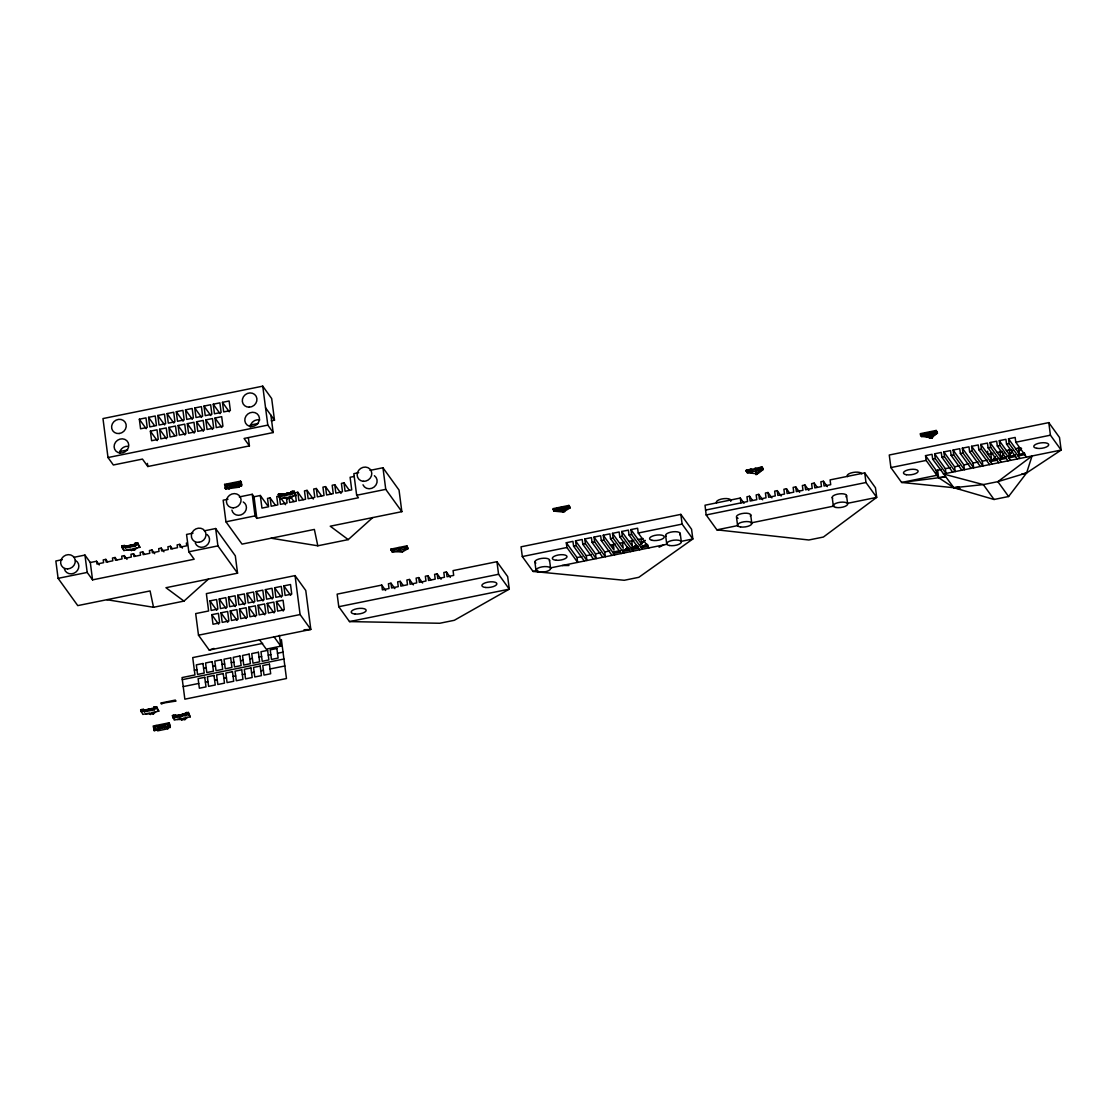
<?xml version="1.0" encoding="UTF-8"?>
<svg xmlns="http://www.w3.org/2000/svg" width="1117" height="1117" viewBox="0 0 1117 1117"><rect width="100%" height="100%" fill="white"/><g stroke="black" fill="none" stroke-linecap="round" stroke-linejoin="round"><path stroke-width="1.5" d="M226.346 486.523L227.24 485.727M553.976 510.176L554.102 511.139L570.089 507.9L569.963 506.923L568.888 505.442L552.901 508.682L554.102 511.139L563.233 512.033L570.089 507.9L569.014 506.406L564.63 507.3L565.705 508.793L562.06 509.841M168.011 725.45L168.974 724.738L170.343 726.204L167.424 726.79M557.439 508.277L555.945 508.933L557.271 508.57L558.57 510.232L558.095 508.137L559.491 510.05L559.017 507.956L560.413 509.869L559.952 507.76L561.334 509.673L560.874 507.579L562.382 510.357L562.717 507.202L562.116 507.816M561.851 507.872L562.437 509.771L563.094 508.612L562.703 510.287L563.848 509.17L563.638 507.006L563.038 507.621M937.233 431.958C935.055 436.426 927.054 439.386 933.91 433.773L930.81 436.286L926.663 436.97L921.441 436.454L920.213 433.703L936.158 430.464L937.233 431.958L937.4 433.214L933.938 435.504L929.609 436.663L926.663 436.97L923.829 433.773L925.881 435.546M924.485 433.633L926.663 436.97C929.735 434.541 930.684 438.367 931.871 437.766M1026.607 472.952L1032.052 455.973L997.872 481.65L983.323 484.596L953.862 487.724L901.614 482.46L890.891 467.576L889.258 455.01L1048.793 422.617L1059.516 437.501L1061.15 450.067L1026.607 472.952L997.872 481.65L1008.595 496.52L1026.607 472.952L1021.664 474.153M931.55 437.836L930.573 436.035L933.756 433.661M931.103 433.996L929.833 436.454L930.475 434.471M993.823 459.953L994.94 456.685M562.046 507.341L563.122 508.821L562.507 509.757L562.842 508.654M993.627 459.995L994.814 456.713M931.243 437.892L930.266 436.105L932.988 433.968M562.912 509.212L562.382 510.357L562.242 509.352M562.437 509.771L562.87 508.877M562.8 508.375L562.703 510.287L563.834 509.031L562.773 507.677M1000.79 458.989L1004.001 452.874M1000.86 458.528L1003.234 454.13M759.309 470.494C763.469 468.093 747.119 481.832 763.232 469.475L762.031 467.018L755.804 468.288L756.935 470.243M930 436.161L931.396 434.29M933.77 432.656L933.938 433.913L932.137 432.084L933.267 434.052L930.643 436.035L933.938 435.504L934.482 433.801L931.075 436.37L932.137 437.864L933.868 434.946L932.137 437.864L926.663 436.97L929.567 436.244M155.026 727.795L155.835 727.362M1008.916 456.099L1012.756 450.556M1008.735 456.127L1012.686 450.57M562.982 507.146L564.085 508.975L562.759 509.701L563.764 508.472M625.408 550.122L627.489 547.414M625.59 549.62L627.586 547.162M240.644 484.275C238.521 483.019 239.457 480.422 239.499 484.164M169.239 725.91L169.393 725.045M930.475 436.342L932.332 434.094L931.215 432.279L933.072 433.661M564.085 508.975L563.024 510.218L564.644 508.696M930.154 436.398L932.067 434.15M1018.257 452.19L1021.566 448.364M156.143 729.904L154.886 729.848L155.849 728.842M563.624 507.649L564.113 509.115L563.024 510.218L564.755 508.835L563.513 509.547M563.792 508.682L562.759 509.701L563.834 509.031M626.442 550.248L628.717 548M930.81 436.286L933.253 433.913M126.821 549.955L134.529 550.095L136.986 547.888M282.908 498.196L290.615 498.336L293.073 496.13M106.855 599.703L153.532 607.285L183.97 601.1L208.46 579.081M145.727 713.805L153.434 713.945L155.891 711.752M271.124 538.212L317.8 545.794L348.239 539.609L372.743 517.576M177.198 719.474L184.905 719.613L187.349 717.407M763.106 468.512L757.898 473.44M631.105 549.536L636.243 545.068M562.814 509.687L564.043 508.64M631.426 549.075L636.355 544.914M639.999 544.649L645.123 540.321L640.921 543.644M632.39 549.271L634.973 547.274M635.028 547.833L637.737 545.934M565.719 506.755L567.101 506.699L565.872 507.062M402.623 551.728L408.124 548.615L406.881 545.864L390.908 549.117L392.137 551.854L402.623 551.728L398.057 551.184M642.387 546.478L646.855 543.951M557.02 510.553L563.61 510.246L567.171 508.486M659.086 547.19L663.735 544.901M405.415 546.772L406.686 546.744M930.894 435.979L933.868 434.946M209.214 650.066L310.819 629.443L305.765 590.488L295.042 575.604L206.366 593.616L208.614 610.971L195.684 613.596L198.491 635.196L209.214 650.066L214.003 648.432M761.263 467.451L760.412 467.451M921.916 433.941L922.879 433.982M271.249 420.83L274.489 420.174L271.682 398.56L262.746 386.161L102.973 418.568L108 457.551L113.362 464.993L142.459 459.087L147.821 466.515L249.426 445.906L248.407 438.018M139.332 419.224L145.978 417.87L147.221 427.434L140.574 428.788L139.332 419.224L146.159 428.691M148.575 417.339L155.221 415.999L156.464 425.549L149.804 426.903L148.575 417.339L154.411 425.465M157.804 415.468L164.464 414.114L165.693 423.678L159.047 425.032L157.804 415.468L164.632 424.935M167.047 413.597L173.694 412.243L174.936 421.807L168.29 423.148L167.047 413.597L173.861 423.064M176.277 411.712L182.937 410.372L184.179 419.922L177.519 421.277L176.277 411.712L183.104 421.179M185.52 409.841L192.166 408.487L193.409 418.051L186.762 419.406L185.52 409.841L192.347 419.308M194.763 407.97L201.409 406.616L202.652 416.18L196.006 417.521L194.763 407.97L201.577 417.437M203.992 406.085L210.652 404.745L211.881 414.295L205.235 415.65L203.992 406.085L210.82 415.566M213.235 404.214L219.881 402.86L221.124 412.424L214.478 413.779L213.235 404.214L220.049 413.681M222.465 402.343L229.125 400.989L230.367 410.553L223.707 411.908L222.465 402.343L229.292 411.81M150.362 431.148L157.008 429.808L158.251 439.358L151.605 440.712L150.362 431.148L157.19 440.629M159.605 429.277L166.251 427.923L167.494 437.487L160.848 438.841L159.605 429.277L166.419 438.744M168.835 427.406L175.495 426.052L176.737 435.616L170.077 436.97L168.835 427.406L174.685 435.518M178.078 425.521L184.724 424.181L185.967 433.731L179.32 435.085L178.078 425.521L184.891 435.002M187.307 423.65L193.967 422.296L195.21 431.86L188.55 433.214L187.307 423.65L194.135 433.117M196.55 421.779L203.196 420.425L204.439 429.989L197.793 431.344L196.55 421.779L203.378 431.246M205.793 419.894L212.439 418.554L213.682 428.118L207.036 429.459L205.793 419.894L212.607 429.375M215.023 418.023L221.683 416.669L222.925 426.233L216.265 427.588L215.023 418.023L221.85 427.49M250.236 425.088L258.32 423.455M108 457.551L267.801 425.116L273.162 432.558L244.065 438.464L249.426 445.906M240.853 483.326L241.747 484.569L240.574 481.162L224.601 484.401L225.634 489.051L239.247 487.138L239.01 485.406M228.231 484.471L229.306 485.951M229.153 484.275L230.898 485.63L229.153 484.275L230.535 488.101M230.744 483.954L230.2 485.043L230.744 483.954L231.819 485.448M233.774 483.34L235.952 486.021M234.696 483.158L236.441 484.513L234.696 483.158L236.078 486.984M236.287 482.837L235.743 483.926L236.287 482.837L237.363 484.317M236.539 482.781L237.614 484.261M238.563 482.991L241.467 482.404M229.278 485.239L229.823 484.15M234.821 484.108L235.366 483.019M229.432 486.914L230.004 485.532L229.46 486.621M231.847 485.155L231.303 486.244L231.847 485.155L232.922 486.635M230.381 486.426L230.926 485.337L230.353 486.719M234.738 485.546L233.956 484.722L234.975 485.783M235.659 485.364L234.877 484.541L236.553 485.462M225.103 488.297L241.077 485.057L241.621 485.797L238.703 486.398L238.48 484.652M227.994 499.215L223.149 500.193L225.955 521.807L242.026 544.119L314.366 529.43L317.8 545.794M239.303 496.911L252.247 494.286L254.034 496.772L256.826 518.372L358.445 497.749L356.658 495.264L353.852 473.664L358.697 472.673M370.02 470.383L382.949 467.758L399.034 490.07L401.841 511.67L330.241 526.205L348.239 539.609M254.034 496.772L260.317 495.487L267.452 505.415M354.257 476.414L350.096 477.266L351.729 489.888L345.083 491.229L343.994 482.865L341.411 483.396L342.5 491.759L335.854 493.114L334.765 484.736L332.182 485.267L333.257 493.63L326.611 494.985L325.522 486.621L322.939 487.138L324.028 495.501L317.368 496.856L316.293 488.492L313.695 489.023L314.785 497.386L308.138 498.74L307.049 490.363L304.466 490.894L305.555 499.257L298.895 500.611L297.806 492.248L295.223 492.765M290.615 498.336L288.814 496.995L295.977 495.543L294.092 491.159L291.174 491.745L291.635 494.147L281.484 496.213L281.023 493.812L278.105 494.398L280.004 498.782L287.237 497.316L287.572 498.95M281.191 494.049L285.757 495.403M289.931 492.723L290.755 494.552L289.931 492.723L290.965 493.365L291.174 491.745M282.545 494.217L283.523 495.152L282.545 494.217L281.987 495.194L281.819 493.923M284.29 495.864L283.732 493.979M284.388 493.84L285.477 495.613L284.653 493.784M285.31 493.658L286.134 495.487L286.287 494.594M285.575 493.602L285.687 494.44L286.497 493.421L287.209 494.412M287.167 493.281L288.144 494.217L287.167 493.281L286.608 494.245L286.497 493.421M288.088 493.086L289.066 494.035L288.088 493.086L287.53 494.063L287.418 493.225M289.834 494.733L289.275 492.848M283.578 494.859L282.81 494.161M289.121 493.742L288.354 493.044M275.452 505.317L270.105 497.875L267.508 498.391L268.597 506.755L261.95 508.109L260.317 495.487M284.444 494.971L283.467 494.035M289.987 493.84L289.01 492.904M290.643 493.714L291.02 494.496L290.308 493.505M278.384 496.562L281.484 496.213M295.977 495.543L294.371 493.309L291.635 494.147M288.256 497.903L289.708 497.596M225.955 521.807L255.039 515.886L256.826 518.372M356.658 495.264L385.756 489.358L401.841 511.67M131.485 550.709L131.15 549.075L123.917 550.541L121.725 546.087L124.629 545.487L125.397 547.972L135.548 545.906L134.794 543.434L137.698 542.834L139.89 547.302L132.728 548.754L134.529 550.095M125.174 546.241L126.514 547.107M127.212 547.246L126.458 545.976L127.436 546.911M128.134 547.051L127.38 545.78L128.106 546.785M128.301 545.599L129.321 546.813L127.645 545.738M129.237 545.417L130.242 546.632L128.567 545.543M129.488 545.361L131.331 544.984L132.057 545.976M131.331 544.984L133.007 546.073M133.677 545.934L132.923 544.663L133.635 545.654M133.845 544.468L134.822 545.417M134.11 544.426L135.325 544.174M126.5 546.255L125.802 546.115M127.422 546.059L126.724 545.92M132.965 544.942L132.267 544.803M133.886 544.747L133.188 544.607M62.315 559.673L55.85 560.985L58.098 578.341L77.757 605.609L150.083 590.935L153.532 607.285M73.624 557.369L84.948 555.079L90.309 562.521L92.557 579.863L194.176 559.24L188.815 551.798L186.553 534.443L193.018 533.13M204.341 530.84L215.651 528.536L235.31 555.819L237.558 573.175L165.972 587.71L183.97 601.1M121.948 547.819L124.853 547.232L125.397 547.972M134.794 543.434L135.017 545.166L137.922 544.579L139.89 547.302M90.309 562.521L96.593 561.237L99.273 564.965M107.609 561.851L105.822 559.366L103.239 559.896L103.602 562.675L96.956 564.029L96.593 561.237M116.852 559.966L115.065 557.495L112.482 558.011L112.831 560.804L106.185 562.158L105.822 559.366M126.975 559.338L124.294 555.61L121.711 556.14L122.074 558.933L115.428 560.273L115.065 557.495M135.325 556.224L133.537 553.739L130.954 554.269L131.317 557.048L124.657 558.402L124.294 555.61M144.568 554.339L142.781 551.868L140.184 552.384L140.547 555.177L133.9 556.531L133.537 553.739M154.691 553.711L152.01 549.983L149.427 550.513L149.79 553.306L143.144 554.646L142.781 551.868M163.934 551.826L161.253 548.112L158.67 548.642L159.019 551.421L152.373 552.775L152.01 549.983M172.269 548.712L170.482 546.241L167.899 546.758L168.262 549.55L161.616 550.904L161.253 548.112M182.406 548.084L179.725 544.356L177.142 544.887L177.505 547.679L170.845 549.019L170.482 546.241M58.098 578.341L87.196 572.435L92.557 579.863M188.815 551.798L217.913 545.892L237.558 573.175M924.555 434.122L925.407 433.452L926.803 435.365L926.328 433.256L927.473 435.225M927.515 433.019C930.545 436.37 926.244 433.564 928.185 432.893L929.567 434.806L928.436 432.837L930.503 434.611L930.028 432.516L931.424 434.429L930.95 432.321L932.332 434.094M560.874 507.579L561.795 507.383L563.191 509.296M564.769 508.975L563.903 506.964L565.635 508.319M750.624 470.969L749.591 469.531L746.058 470.257L747.245 472.714L756.446 473.734M762.031 467.018L763.232 469.475L747.245 472.714L746.114 470.746L750.512 469.363L751.587 470.843M750.512 469.363L752.509 470.662M756.014 470.439L754.869 468.47L756.209 469.908M920.366 434.96L923.899 434.248M926.398 433.745C929.009 437.194 928.018 432.321 926.649 433.689M932.863 432.433L936.325 431.72L937.4 433.214L925.616 435.602L923.829 433.773M553.027 509.659L557.495 508.752M562.703 507.83L562.773 508.333M754.938 468.945L751.434 469.168M755.86 468.763L755.134 468.414M565.286 507.816L564.56 506.825M558.207 509.31L562.13 508.514L562.256 509.492M746.184 471.234L762.157 467.981M558.5 509.757L559.226 510.106L558.165 508.612M559.435 509.575L560.162 509.91L559.086 508.43M560.357 509.38L561.083 509.729L560.008 508.235M561.279 509.198L562.005 509.534L560.929 508.053M921.288 435.197L921.441 436.454L924.904 435.253M925.839 435.839L921.441 436.454M560.078 510.944L564.685 511.74L563.61 510.246M391.062 550.374L407.049 547.121L408.124 548.615L392.137 551.854L390.908 549.117M399.872 548.992L399.062 547.456M209.954 600.876L216.614 599.536L217.857 609.086L211.197 610.44L209.954 600.876L216.782 610.343M219.197 599.005L225.843 597.651L227.086 607.215L220.44 608.57L219.197 599.005L226.025 608.472M228.44 597.134L235.087 595.78L236.329 605.344L229.683 606.685L228.44 597.134L235.254 606.601M237.67 595.249L244.33 593.909L245.558 603.459L238.912 604.814L237.67 595.249L244.497 604.716M246.913 593.378L253.559 592.024L254.802 601.588L248.156 602.943L246.913 593.378L253.727 602.845M256.142 591.507L262.802 590.153L264.045 599.717L257.385 601.058L256.142 591.507L262.97 600.974M265.385 589.622L272.031 588.282L273.274 597.832L266.628 599.187L265.385 589.622L272.213 599.089M274.628 587.751L281.275 586.397L282.517 595.961L275.871 597.316L274.628 587.751L281.442 597.218M283.858 585.88L290.518 584.526L291.746 594.09L285.1 595.431L283.858 585.88L290.685 595.347M960.466 488.981L953.862 487.724L938.615 477.727L926.147 460.427L925.532 455.638L932.039 454.326L932.653 459.101L953.862 487.724L994.046 499.481L1008.595 496.52M934.622 453.795L945.345 468.679L945.959 473.454L935.236 458.584L934.622 453.795L941.268 452.441L941.896 457.23L952.606 472.1M943.851 451.924L954.574 466.808L955.203 471.583L944.479 456.699L943.851 451.924L950.511 450.57L951.126 455.359L961.849 470.229M953.094 450.053L963.817 464.923L964.432 469.712L953.709 454.828L953.094 450.053L959.74 448.699L960.369 453.474L971.092 468.358M962.337 448.168L973.047 463.052L973.675 467.828L962.952 452.957L962.337 448.168L968.984 446.828L969.598 451.603L980.321 466.487M971.567 446.297L982.29 461.181L982.904 465.957L972.195 451.073L971.567 446.297L978.227 444.943L978.841 449.732L989.564 464.602M992.147 464.086L981.424 449.202L980.81 444.426L987.456 443.072L988.084 447.847L998.793 462.731M1001.391 462.201L990.667 447.331L990.039 442.541L996.699 441.201L997.313 445.976L1008.037 460.86M1010.62 460.33L999.897 445.446L999.282 440.67L1005.928 439.316L1006.557 444.105L1017.28 458.975M1019.863 458.459L1009.14 443.575L1008.525 438.799L1015.171 437.445L1015.786 442.22L1026.509 457.104M744.034 503.278L740.278 498.056L705.022 505.219L706.167 514.951L716.891 529.835L808.848 539.986L823.397 537.04L876.705 497.386L875.449 487.738L864.726 472.868L830.085 479.891L830.713 484.68L824.053 486.021L823.438 481.245L820.855 481.776L821.47 486.551L814.824 487.906L814.195 483.116L811.612 483.647L812.227 488.422L805.58 489.777L804.966 485.001L802.369 485.518L802.997 490.307L796.337 491.648L795.723 486.872L793.14 487.389L793.754 492.178L787.108 493.532L786.48 488.743L783.897 489.274L784.525 494.049L777.865 495.403L777.25 490.628L774.667 491.145L775.282 495.934L768.636 497.274L768.007 492.499L765.424 493.016L766.039 497.805L759.392 499.159L758.778 494.37L756.181 494.901L756.809 499.676L750.149 501.03L749.535 496.241L746.952 496.772L747.566 501.547L705.539 510.092M890.891 467.576L926.147 460.427M932.653 459.101L935.236 458.584M941.896 457.23L944.479 456.699M951.126 455.359L953.709 454.828M960.369 453.474L962.952 452.957M969.598 451.603L972.195 451.073M978.841 449.732L981.424 449.202M988.084 447.847L990.667 447.331M997.313 445.976L999.897 445.446M1006.557 444.105L1009.14 443.575M1015.786 442.22L1050.427 435.197L1061.15 450.067L943.376 473.985L983.323 484.596L994.046 499.481M680.853 514.378L521.039 546.813L522.309 556.559L533.032 571.429L624.249 580.282L638.798 577.321L692.833 538.994L691.563 529.249L680.853 514.378L682.11 524.11L692.833 538.994L681.524 541.284M992.943 453.32L987.959 454.34L987.554 451.226M997.188 452.469L1002.186 451.45M1006.431 450.584L1011.416 449.579M1015.66 448.713L1020.659 447.708M211.755 614.685L218.401 613.345L219.644 622.895L212.998 624.249L211.755 614.685L218.569 624.152M220.984 612.814L227.645 611.46L228.887 621.024L222.227 622.378L220.984 612.814L227.812 622.281M230.228 610.943L236.874 609.589L238.116 619.153L231.47 620.493L230.228 610.943L237.055 620.41M239.471 609.058L246.117 607.718L247.36 617.268L240.714 618.623L239.471 609.058L246.285 618.539M248.7 607.187L255.36 605.833L256.603 615.397L249.943 616.752L248.7 607.187L255.528 616.654M257.943 605.316L264.589 603.962L265.832 613.526L259.186 614.881L257.943 605.316L264.757 614.783M267.172 603.431L273.833 602.091L275.075 611.641L268.415 612.996L267.172 603.431L274 612.912M276.416 601.56L283.062 600.206L284.304 609.77L277.658 611.125L276.416 601.56L283.243 611.027M566.305 542.722L577.028 557.592L577.643 562.382L566.919 547.498L566.305 542.722L572.951 541.368L573.58 546.143L584.289 561.027M575.534 540.837L586.257 555.721L586.886 560.497L576.163 545.627L575.534 540.837L582.194 539.497L582.809 544.272L593.532 559.156M584.777 538.966L595.501 553.85L596.115 558.626L585.406 543.742L584.777 538.966L591.424 537.612L592.052 542.401L602.775 557.271M594.021 537.095L604.73 551.966L605.358 556.755L594.635 541.871L594.021 537.095L600.667 535.741L601.281 540.516L612.004 555.4M614.601 554.87L603.878 540L603.25 535.211L609.91 533.87L610.524 538.645L621.247 553.529M623.831 552.999L613.107 538.115L612.493 533.34L619.139 531.985L619.767 536.774L630.477 551.644M633.074 551.128L622.351 536.244L621.722 531.469L628.382 530.114L628.997 534.889L639.72 549.773M642.303 549.243L631.594 534.373L630.965 529.584L637.612 528.243L638.24 533.018L648.963 547.902M706.167 514.951L865.982 482.516L876.705 497.386L847.803 503.264M925.532 455.638L936.241 470.522L941.128 469.531M945.345 468.679L950.33 467.66M954.574 466.808L959.559 465.789M963.817 464.923L968.802 463.918M973.047 463.052L978.045 462.033M982.29 461.181L987.274 460.162M381.749 585.085L337.139 594.146L338.772 606.713L349.495 621.597L439.763 623.258L454.312 620.298L509.296 589.148L507.663 576.581L496.939 561.697L453.069 570.605L453.684 575.395L447.037 576.749L446.423 571.96L443.826 572.49L444.454 577.266L437.794 578.62L437.18 573.831L434.597 574.361L435.211 579.137L428.565 580.491L427.937 575.716L425.354 576.232L425.982 581.022L419.322 582.376L418.707 577.587L416.124 578.117L416.739 582.892L410.093 584.247L409.464 579.458L406.881 579.988L407.496 584.763L400.849 586.118L400.235 581.343L397.638 581.859L398.266 586.648L391.606 587.989L390.992 583.214L388.409 583.744L389.023 588.519L382.377 589.874L381.749 585.085L385.658 590.502M522.309 556.559L566.919 547.498M573.58 546.143L576.163 545.627M582.809 544.272L585.406 543.742M592.052 542.401L594.635 541.871M601.281 540.516L603.878 540M610.524 538.645L613.107 538.115M619.767 536.774L622.351 536.244M628.997 534.889L631.594 534.373M638.24 533.018L682.11 524.11M610.399 545.138L615.383 544.119M619.642 543.253L624.626 542.248M628.871 541.382L633.87 540.377M638.114 539.511L643.099 538.492M577.028 557.592L582.013 556.587M586.257 555.721L591.256 554.702M595.501 553.85L600.485 552.831M604.73 551.966L609.728 550.96M198.491 635.196L300.096 614.559L310.819 629.443L304.033 629.751M338.772 606.713L498.573 574.278L509.296 589.148L349.495 621.597M716.891 529.835L737.29 525.688M750.889 522.938L834.204 506.015M638.645 548.279L631.999 549.634L631.817 548.238L638.463 546.897M533.032 571.429L537.877 570.452M550.807 567.827L666.975 544.244M262.649 643.392L192.724 657.592L194.972 674.947L182.043 677.572L184.85 699.172L286.469 678.536L281.4 639.594M279.376 635.336L280.786 646.171L266.237 649.131L259.423 639.664M194.358 670.158L196.941 669.642M203.587 668.287L206.184 667.757M212.83 666.416L215.413 665.886M222.074 664.531L224.657 664.015M231.303 662.66L233.886 662.13M240.546 660.789L243.129 660.259M249.775 658.904L252.372 658.388M259.018 657.033L261.601 656.517M268.262 655.162L270.845 654.632M277.491 653.277L283.034 652.16M182.308 679.653L283.927 659.016M183.216 686.606L198.728 683.45M205.388 682.096L207.971 681.579M214.618 680.225L217.215 679.695M223.861 678.354L226.444 677.824M233.104 676.469L235.687 675.953M242.333 674.598L244.916 674.068M251.576 672.727L254.159 672.197M260.806 670.842L263.403 670.326M270.049 668.971L284.835 665.969M153.434 713.945L151.633 712.604L158.796 711.152L156.603 706.698L153.699 707.284L154.453 709.77L144.302 711.822L143.535 709.351L140.63 709.937L142.822 714.405L150.055 712.939L150.39 714.573M144.065 710.091L145.419 710.957M145.364 709.826L146.369 711.054L144.693 709.965M147.039 710.915C145.14 709.253 148.575 708.848 149.106 710.203M148.393 709.211L150.069 710.3M150.739 710.161L149.985 708.89L150.963 709.826M150.236 708.834L151.912 709.923L151.172 708.653M151.2 708.932L152.094 708.457L152.806 709.463M154.23 708.024L154.397 709.127M146.327 709.923L145.629 709.784M150.027 709.169L149.315 709.03M153.713 708.415L152.094 708.457M140.854 711.669L143.758 711.082L144.302 711.822M153.699 707.284L153.923 709.016L156.827 708.429L158.796 711.152M151.884 709.644L150.907 708.709M181.862 720.228L181.512 718.594L174.28 720.06L172.395 715.676L175.299 715.089L175.76 717.491L188.661 714.587L190.267 716.821L183.104 718.273L184.905 719.613M185.464 713.023L185.967 715.634L185.464 713.023L188.382 712.437L190.267 716.821M175.481 715.327L176.821 716.192M176.835 715.494L177.798 716.43L176.835 715.494L176.277 716.472L176.109 715.201M177.086 715.438L179.502 716.946L178.943 715.062L179.767 716.891L178.943 715.062M179.6 714.936L180.689 716.709L179.865 714.88M180.521 714.74L181.61 716.514L180.786 714.698M180.898 715.522L181.708 714.503L182.42 715.494M182.378 714.363L183.342 715.313L182.378 714.363L181.82 715.341L181.708 714.503M183.3 714.182L184.277 715.117L183.3 714.182L182.741 715.159L182.63 714.322M184.221 714L185.045 715.815L185.199 714.936M184.333 714.824L183.551 714.126M185.254 714.643L184.487 713.945M178.734 716.248L177.757 715.313M172.674 717.84L175.76 717.491M182.546 719.18L183.998 718.873M167.075 726.287L167.299 728.033L170.203 727.432L169.979 725.701L167.075 726.287L167.829 728.773L157.665 730.839L157.134 730.085L154.23 730.686L153.183 726.036L169.17 722.797L170.343 726.204M156.827 726.106L157.888 727.586M157.748 725.91L159.48 727.265M158.67 725.729L160.527 728.033L158.796 726.678M162.37 724.975L164.534 727.656M163.291 724.793L165.023 726.148L163.291 724.793L164.255 726.985M164.213 724.598L166.126 727.335M160.387 726.357L159.591 725.533L160.792 727.977L161.337 726.888M163.417 725.743L163.948 724.654M157.93 727.293L158.991 728.787M157.874 726.874L158.935 728.354L159.508 726.972L158.977 728.061M161.504 728.27L160.443 726.79L159.871 728.172M165.176 726.804L164.394 725.98L165.414 727.041M159.899 727.879L160.443 726.79M161.49 727.558L160.694 726.734L161.448 727.851M153.685 729.932L169.672 726.692L170.203 727.432M119.533 451.603L127.617 449.969M953.862 487.724L958.847 486.886M747.915 470.145L747.231 469.866L748.641 469.726M562.13 565.523L568.972 565.509M227.254 487.207L226.528 488.478L227.659 487.557M748.669 472.03L751.769 472.603M926.663 436.97L930.922 437.962M925.616 435.602L929.609 436.663L930.684 438.157L926.593 436.426M756.53 473.426L755.609 472.058M154.355 729.443L154.23 730.686M1008.525 438.799L1019.235 453.67L1018.425 447.442M999.282 440.67L1010.005 455.554L1009.196 449.313M990.039 442.541L1000.762 457.425L999.952 451.198M980.81 444.426L991.533 459.296L990.723 453.069M933.868 433.438L933.212 433.578M931.019 432.81L932.025 433.815M931.159 434.485L930.028 432.516M929.162 433.173L930.182 434.192M928.241 433.368L929.246 434.373M925.476 433.927L926.538 435.421L924.75 433.591M823.438 481.245L827.334 486.649M814.195 483.116L817.127 487.18M804.966 485.001L808.862 490.405M795.723 486.872L799.618 492.276M786.48 488.743L789.412 492.806M777.25 490.628L781.146 496.032M755.804 468.288L757.186 470.201M754.869 468.47L756.265 470.383M756.558 471.863L757.633 473.343M756.237 471.919L757.312 473.413M755.916 471.988L756.991 473.482M751.183 469.224L752.258 470.704M768.007 492.499L771.903 497.903M750.261 469.405L751.294 470.843M758.778 494.37L762.674 499.788M749.535 496.241L752.453 500.304M630.965 529.584L641.689 544.468L641.046 539.511M621.722 531.469L632.445 546.339M631.817 548.238L632.892 549.732L631.803 541.382M612.493 533.34L623.216 548.224L622.574 543.267M603.25 535.211L613.973 550.095L613.331 545.138L613.442 548.405M563.903 506.964L564.965 508.444M563.638 507.006L564.909 508.64M562.717 507.202L564.113 509.115M561.125 507.523L562.186 509.827L561.795 507.383M562.158 510.539L563.233 512.033L563.136 511.335M446.423 571.96L450.319 577.377M437.18 573.831L441.075 579.248M427.937 575.716L430.869 579.765M398.141 547.637L399.202 549.131M418.707 577.587L422.603 583.004M343.994 482.865L349.356 490.307M409.464 579.458L413.36 584.875M334.765 484.736L341.02 493.421M400.235 581.343L403.153 585.392M325.522 486.621L330.883 494.063M265.553 407.761L274.489 420.174M390.992 583.214L394.887 588.631M316.293 488.492L321.64 495.934M307.049 490.363L313.305 499.048M297.806 492.248L303.168 499.69M290.797 492.108L291.523 493.1M290.197 492.667L290.909 493.658M291.258 497.833L293.939 501.561M286.245 493.463L286.957 494.454M280.227 497.233L285.589 504.675M238.703 486.398L239.247 487.138M235.617 482.963L236.692 484.457M231.177 485.281L232.252 486.775M230.074 484.094L231.149 485.588M229.334 485.658L230.409 487.152M224.601 484.401L225.494 485.644M273.958 636.704L280.786 646.171M134.78 544.286L135.492 545.278M135.017 545.166L135.548 545.906M132.923 544.663L133.942 545.878M132.001 544.845L132.755 546.115M131.08 545.04L131.792 546.031M127.38 545.78L128.399 547.009M126.458 545.976L127.464 547.19M121.725 546.087L123.917 550.541M185.087 713.386L185.799 714.377M181.457 714.559L182.169 715.55M172.395 715.676L174.001 717.91M153.923 709.016L154.453 709.77M167.299 728.033L167.829 728.773M151.828 708.513L152.582 709.784M164.394 725.98L165.47 727.474M149.985 708.89L150.99 710.105M149.064 709.086L149.776 710.077M148.142 709.267L148.854 710.258M159.717 726.497L160.848 728.41M146.285 709.644L146.997 710.635M158.851 727.111L159.926 728.591M156.101 725.45L156.994 726.692M144.735 710.244L145.447 711.236M748.767 470.634L747.329 470.843M740.278 498.056L740.92 502.901M1048.793 422.617L1050.427 435.197M936.158 430.464L936.325 431.72M937.638 470.187L938.615 477.727L945.582 476.875L901.614 482.46L936.87 475.297L936.241 470.522M925.714 434.96L925.141 435.979L925.002 434.918M864.726 472.868L865.982 482.516M846.532 495.431L847.621 503.795M832.235 497.596L833.324 505.959M750.666 514.714L751.755 523.077M737.583 525.576L736.508 517.213A7.247 2.625 -7.4 0 1 744.229 513.248A7.247 2.625 -7.4 0 1 750.331 516.124M680.211 533.354L681.3 541.717M665.634 535.657L666.723 544.021M568.888 505.442L569.014 506.406M549.564 560.217L550.639 568.581A7.4 2.681 -7.4 0 1 539.623 572.155A7.4 2.681 -7.4 0 1 539.651 567.464A7.4 2.681 -7.4 0 1 550.639 568.581M534.875 561.865L535.965 570.228M496.939 561.697L498.573 574.278M406.881 545.864L407.049 547.121M382.949 467.758L385.756 489.358M295.447 494.44L296.312 501.128L289.666 502.482L289.01 497.47M294.092 491.159L294.371 493.309M286.427 497.987L287.069 503.013L280.423 504.353L279.334 495.99L276.751 496.52L277.84 504.884L271.18 506.238L270.105 497.875M295.042 575.604L300.096 614.559M270.914 415.203L273.162 432.558M281.023 493.812L281.302 495.962M279.711 496.632L280.004 498.782M262.746 386.161L267.801 425.116M252.247 494.286L255.039 515.886M241.384 484.066L241.621 485.797M240.574 481.162L241.077 485.057M228.859 487.459L229.083 489.204M225.411 487.305L225.634 489.051M215.651 528.536L217.913 545.892M186.371 543.016L186.734 545.794L180.088 547.148L179.725 544.356M188.382 712.437L188.661 714.587M181.247 715.732L181.345 716.569M147.416 463.373L147.821 466.515M178.678 715.117L178.12 716.095L178.008 715.257M175.299 715.089L175.578 717.24M169.17 722.797L169.672 726.692M137.698 542.834L137.922 544.579M156.603 706.698L156.827 708.429M124.629 545.487L124.853 547.232M143.535 709.351L143.758 711.082M84.948 555.079L87.196 572.435M666.123 536.286A7.4 2.681 -7.4 0 1 672.992 531.79A7.4 2.681 -7.4 0 1 679.681 534.806M535.853 563.108A7.4 2.681 -7.4 0 1 541.27 558.458A7.4 2.681 -7.4 0 1 549.299 560.943M716.556 502.804A7.4 2.681 -7.4 0 1 723.872 498.643A7.4 2.681 -7.4 0 1 730.727 501.338M847.608 476.666A7.4 2.681 -7.4 0 1 852.885 472.491A7.4 2.681 -7.4 0 1 861.807 473.887M738.072 518.288A7.247 2.625 -7.4 0 1 737.066 517.813M832.668 498.224A7.247 2.625 -7.4 0 1 839.565 493.84A7.247 2.625 -7.4 0 1 845.946 496.856M119.533 453.027A7.54 6.897 -35.8 0 1 127.785 446.269M250.18 427.071A7.54 6.897 -35.8 0 1 259.772 419.922M243.255 501.98A7.54 6.897 -35.8 0 1 243.115 513.792A7.54 6.897 -35.8 0 1 231.903 510.078M374.377 475.702A7.54 6.897 -35.8 0 1 374.181 486.984A7.54 6.897 -35.8 0 1 362.997 484.806M75.467 560.427A7.54 6.897 -35.8 0 1 75.733 572.211A7.54 6.897 -35.8 0 1 64.367 568.86M207.162 534.54A7.54 6.897 -35.8 0 1 206.212 545.836A7.54 6.897 -35.8 0 1 195.252 542.946M154.3 728.745C155.612 731.216 156.157 726.399 154.3 728.745M225.718 487.11C227.016 489.581 227.575 484.764 225.718 487.11M921.637 435.462L923.089 435.295L921.693 435.379M185.799 713.023C187.07 715.522 187.684 710.719 185.799 713.023M186.344 713.777C187.6 716.262 188.215 711.459 186.344 713.777M291.509 491.759C292.78 494.245 293.394 489.441 291.509 491.759M292.054 492.499C293.324 494.985 293.939 490.181 292.054 492.499M567.366 507.495L568.818 507.341L567.366 507.495M567.478 508.333L568.93 508.179L567.478 508.333M758.792 469.419L760.216 469.28L758.792 469.419M135.283 543.42C136.372 546.004 137.307 541.214 135.283 543.42M135.646 543.909C136.735 546.492 137.67 541.717 135.646 543.909M154.188 707.27C156.24 709.616 155.668 706.279 154.188 707.27M154.062 726.734C155.137 729.317 156.101 724.542 154.062 726.734M225.48 485.099C226.542 487.682 227.505 482.907 225.48 485.099M122.228 546.004C123.052 548.67 124.448 544.021 122.228 546.004M122.591 546.506C123.373 549.201 124.867 544.482 122.591 546.506M141.133 709.867C141.971 712.548 143.339 707.843 141.133 709.867M141.496 710.356C142.32 713.037 143.702 708.332 141.496 710.356M167.159 724.025C167.969 726.72 169.365 722.015 167.159 724.025M167.41 725.952C168.178 728.661 169.658 723.956 167.41 725.952M167.941 726.706C168.737 729.401 170.175 724.71 167.941 726.706M238.815 484.331C239.61 487.026 241.049 482.321 238.815 484.331M239.345 485.071C240.099 487.766 241.649 483.061 239.345 485.071M565.774 507.802L567.227 507.677L565.774 507.802M172.758 715.55C173.498 718.259 175.034 713.595 172.758 715.55M173.303 716.29C174.043 719.013 175.564 714.335 173.303 716.29M278.482 494.272C279.208 496.981 280.744 492.318 278.482 494.272M279.013 495.013C279.753 497.735 281.289 493.058 279.013 495.013M392.332 550.835L393.812 550.723L392.402 550.765M405.401 548.182L406.881 548.07L405.401 548.182M556.057 509.771L557.509 509.659L556.057 509.771M554.311 510.12L555.763 510.022L554.311 510.12M554.423 510.944L555.861 510.86L554.423 510.944M749.242 471.318L750.638 471.276L749.325 471.248M749.353 472.156L750.75 472.114L749.437 472.072M163.585 703.026L161.462 704.031L160.75 703.04L175.299 700.08L176.011 701.071L163.585 703.026M934.538 431.483L935.99 431.455L934.636 431.413M934.706 432.74L936.158 432.712L934.803 432.67M231.666 483.773L231.121 484.862L231.666 483.773M232.587 483.577L232.057 484.68L232.587 483.577M233.509 483.396L232.978 484.485L233.509 483.396M232.769 484.96L232.224 486.049L232.769 484.96M233.69 484.778L233.16 485.867L233.69 484.778M236.469 484.22L235.924 485.309L236.469 484.22M996.839 458.85L990.179 460.204L990.36 461.6L997.006 460.246L996.839 458.85M1006.068 456.979L999.422 458.333L999.603 459.729L1006.249 458.375L1006.068 456.979M1015.311 455.108L1008.651 456.462L1008.833 457.844L1015.493 456.504L1015.311 455.108M1024.54 453.223L1017.894 454.577L1018.076 455.973L1024.722 454.619L1024.54 453.223M619.991 550.639L613.345 551.993L613.526 553.39L620.172 552.035L619.991 550.639M629.234 548.768L622.574 550.122L622.755 551.505L629.416 550.164L629.234 548.768M647.706 545.012L641.06 546.367L641.242 547.763L647.888 546.408L647.706 545.012M202.973 663.512L196.327 664.852L197.555 674.417L204.216 673.062L202.973 663.512M212.216 661.627L205.556 662.981L206.799 672.546L213.445 671.191L212.216 661.627M221.445 659.756L214.799 661.11L216.042 670.675L222.688 669.32L221.445 659.756M230.688 657.885L224.028 659.225L225.271 668.79L231.931 667.435L230.688 657.885M239.918 656L233.271 657.355L234.514 666.919L241.16 665.564L239.918 656M249.161 654.129L242.515 655.484L243.757 665.048L250.403 663.693L249.161 654.129M258.404 652.258L251.744 653.599L252.987 663.163L259.633 661.822L258.404 652.258M267.633 650.373L260.987 651.728L262.23 661.292L268.876 659.938L267.633 650.373M276.876 648.502L270.216 649.857L271.459 659.421L278.119 658.067L276.876 648.502M204.76 677.321L198.114 678.661L199.357 688.226L206.003 686.885L204.76 677.321M214.003 675.436L207.357 676.79L208.6 686.355L215.246 685L214.003 675.436M223.246 673.565L216.586 674.919L217.829 684.484L224.489 683.129L223.246 673.565M232.476 671.694L225.829 673.048L227.072 682.599L233.718 681.258L232.476 671.694M241.719 669.809L235.059 671.163L236.301 680.728L242.961 679.373L241.719 669.809M250.948 667.938L244.302 669.292L245.545 678.857L252.191 677.502L250.948 667.938M260.191 666.067L253.545 667.421L254.788 676.972L261.434 675.631L260.191 666.067M269.434 664.196L262.774 665.537L264.017 675.101L270.677 673.746L269.434 664.196M161.183 725.212L160.639 726.315L161.183 725.212M162.105 725.031L161.56 726.12L162.105 725.031M165.805 724.277L165.26 725.366L165.805 724.277M162.286 726.413L161.742 727.502L162.286 726.413M163.208 726.218L162.663 727.321L163.208 726.218M652.021 540.321A7.4 2.681 -7.4 0 0 664.112 537.5A7.4 2.681 -7.4 0 0 654.646 535.434A7.4 2.681 -7.4 0 0 652.021 540.321M556.154 560.259A7.4 2.681 -7.4 0 0 567.017 556.601A7.4 2.681 -7.4 0 0 555.861 555.61A7.4 2.681 -7.4 0 0 556.154 560.259M1036.869 448.322A7.54 2.737 -7.4 0 0 1048.695 445.027A7.54 2.737 -7.4 0 0 1038.168 443.421A7.54 2.737 -7.4 0 0 1036.869 448.322M906.306 474.725A7.4 2.681 -7.4 0 0 918.076 471.639A7.4 2.681 -7.4 0 0 908.023 469.894A7.4 2.681 -7.4 0 0 906.306 474.725M355.15 614.043A7.54 2.737 -7.4 0 0 366.167 610.273A7.54 2.737 -7.4 0 0 354.717 609.31A7.54 2.737 -7.4 0 0 355.15 614.043M485.811 587.5A7.54 2.737 -7.4 0 0 496.883 583.758A7.54 2.737 -7.4 0 0 485.476 582.753A7.54 2.737 -7.4 0 0 485.811 587.5M669.488 545.515A7.4 2.681 -7.4 0 0 681.286 542.429A7.4 2.681 -7.4 0 0 671.261 540.67A7.4 2.681 -7.4 0 0 669.488 545.515M740.529 526.959A7.247 2.625 -7.4 0 0 751.839 523.761A7.247 2.625 -7.4 0 0 741.646 522.267A7.247 2.625 -7.4 0 0 740.529 526.959M835.949 507.453A7.247 2.625 -7.4 0 0 847.566 504.493A7.247 2.625 -7.4 0 0 837.89 502.692A7.247 2.625 -7.4 0 0 835.949 507.453M119.226 433.508A7.54 6.897 -35.8 0 0 125.104 422.128A7.54 6.897 -35.8 0 0 112.412 423.692A7.54 6.897 -35.8 0 0 119.226 433.508M120.441 453.069A7.54 6.897 -35.8 0 0 128.218 442.709A7.54 6.897 -35.8 0 0 115.637 442.081A7.54 6.897 -35.8 0 0 120.441 453.069M249.259 407.174A7.54 6.897 -35.8 0 0 256.142 396.27A7.54 6.897 -35.8 0 0 243.464 396.703A7.54 6.897 -35.8 0 0 249.259 407.174M251.73 426.54A7.54 6.897 -35.8 0 0 258.669 415.664A7.54 6.897 -35.8 0 0 245.991 416.041A7.54 6.897 -35.8 0 0 251.73 426.54M233.188 507.858A7.54 6.897 -35.8 0 0 240.364 497.121A7.54 6.897 -35.8 0 0 227.7 497.219A7.54 6.897 -35.8 0 0 233.188 507.858M363.388 481.315A7.54 6.897 -35.8 0 0 371.277 471.025A7.54 6.897 -35.8 0 0 358.725 470.257A7.54 6.897 -35.8 0 0 363.388 481.315M67.634 568.902A7.54 6.897 -35.8 0 0 74.462 557.969A7.54 6.897 -35.8 0 0 61.77 558.472A7.54 6.897 -35.8 0 0 67.634 568.902M199.021 542.303A7.54 6.897 -35.8 0 0 204.83 530.896A7.54 6.897 -35.8 0 0 192.152 532.53A7.54 6.897 -35.8 0 0 199.021 542.303"/></g></svg>
